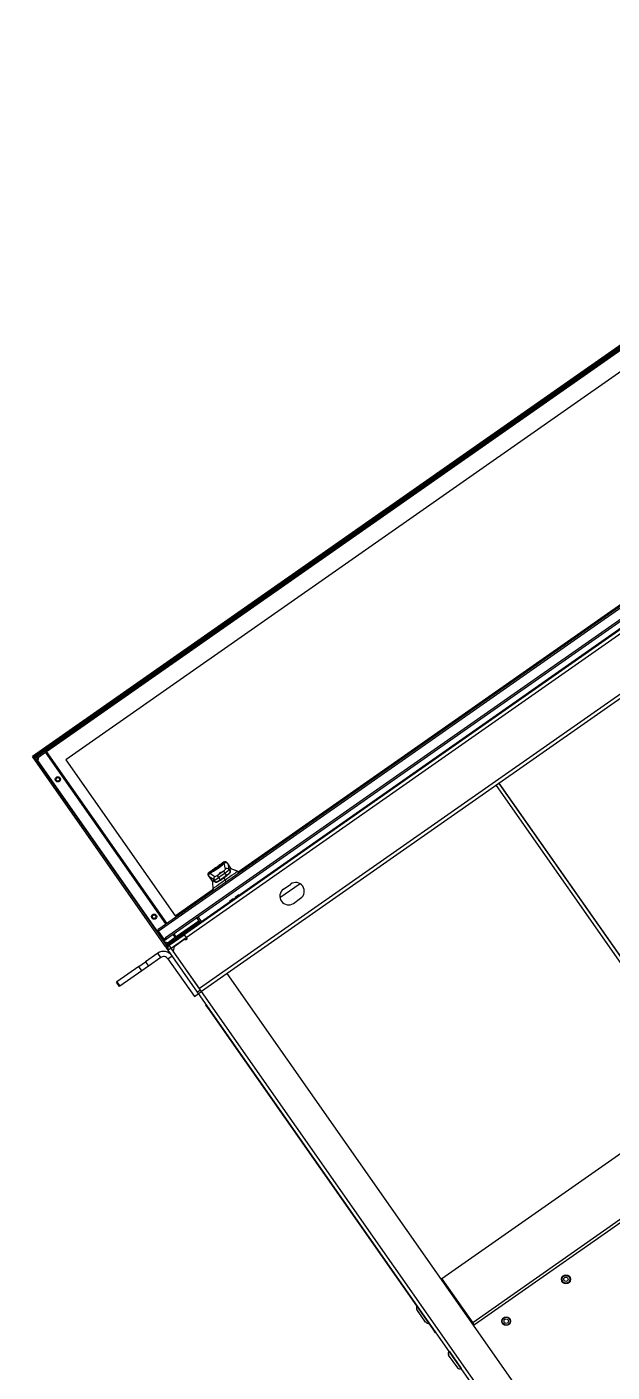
# Model space of a CAD drawing. Header units: millimetres. Extents: x 152904052 to 153933663, y 538271515 to 539240469.
# Drawn here: x 153450937 to 153451610, y 538569032 to 538570581 of the extents above; entities that cross this region are included whole.
import ezdxf

# ---------------------------------------------------------------- set-up
doc = ezdxf.new("R2010")
doc.units = ezdxf.units.MM
doc.layers.add('POWR', color=5, linetype='Continuous')

msp = doc.modelspace()

# ---------------------------------------------------------------- linework, layer by layer
at = {"layer": 'POWR', "color": 7}
for p, q in [((153452878.6, 538570768.7), (153451117.4, 538569535.5)), ((153452880.9, 538570765.4), (153451119.7, 538569532.2)), ((153452930.7, 538570730.9), (153451135.1, 538569473.6)), ((153451844, 538570372), (153450943, 538569741)), ((153451844.9, 538570370.7), (153450943.9, 538569739.7)), ((153451843.1, 538570367.7), (153450947.3, 538569740.4)), ((153450957.3, 538569746.9), (153451833.8, 538570360.7)), ((153450959.1, 538569746.6), (153451833.5, 538570358.8)), ((153451834.8, 538570334.8), (153450981.3, 538569737.1)), ((153451087.7, 538569539.6), (153451983.8, 538570167.2)), ((153451088.2, 538569542.5), (153451980.9, 538570167.7)), ((153451987.8, 538570156.7), (153451096.2, 538569532.2)), ((153451989, 538570155), (153451097.3, 538569530.6)), ((153451120.8, 538569539.4), (153451970.7, 538570134.5)), ((153452012.7, 538570083.1), (153451167, 538569490.9)), ((153451179.5, 538569608.1), (153451696.4, 538569970)), ((153451609.7, 538569907.9), (153451609.8, 538569907.8)), ((153451576.9, 538569884.9), (153451577, 538569884.8)), ((153451578, 538569885.6), (153451578.1, 538569885.6)), ((153451579.1, 538569886.4), (153451579.2, 538569886.3)), ((153451586.9, 538569891.9), (153451587, 538569891.8)), ((153451587.9, 538569892.6), (153451587.9, 538569892.5)), ((153451589.6, 538569893.7), (153451589.6, 538569893.7)), ((153451592.9, 538569896.1), (153451593, 538569896)), ((153451595.8, 538569898.1), (153451595.9, 538569898)), ((153451555, 538569869.5), (153451555.1, 538569869.5)), ((153451564.8, 538569876.4), (153451564.9, 538569876.3)), ((153451565.9, 538569877.2), (153451566, 538569877.1)), ((153451567, 538569878), (153451567.1, 538569877.9)), ((153451569.7, 538569879.8), (153451569.7, 538569879.7)), ((153451572, 538569881.4), (153451572, 538569881.3)), ((153451532.8, 538569854), (153451532.9, 538569853.9)), ((153451533.9, 538569854.7), (153451533.9, 538569854.6)), ((153451534.9, 538569855.5), (153451535, 538569855.4)), ((153451535.4, 538569855.8), (153451535.5, 538569855.7)), ((153451536.5, 538569856.6), (153451536.5, 538569856.5)), ((153451537.7, 538569857.4), (153451537.8, 538569857.3)), ((153451539.4, 538569858.6), (153451539.5, 538569858.5)), ((153451552.9, 538569868.1), (153451553, 538569868)), ((153451554, 538569868.8), (153451554, 538569868.7)), ((153451513, 538569840.1), (153451513, 538569840)), ((153451514.7, 538569841.3), (153451514.7, 538569841.2)), ((153451516.9, 538569842.9), (153451517, 538569842.8)), ((153451519.2, 538569844.5), (153451519.3, 538569844.4)), ((153451520.9, 538569845.6), (153451521, 538569845.6)), ((153451521.9, 538569846.3), (153451521.9, 538569846.2)), ((153451530.5, 538569852.4), (153451530.6, 538569852.3)), ((153451531.5, 538569853), (153451531.5, 538569853)), ((153451489.9, 538569823.9), (153451490, 538569823.9)), ((153451493.1, 538569826.2), (153451493.1, 538569826.1)), ((153451496, 538569828.2), (153451496, 538569828.1)), ((153451497, 538569828.9), (153451497.1, 538569828.9)), ((153451498.1, 538569829.7), (153451498.2, 538569829.6)), ((153451499.3, 538569830.5), (153451499.4, 538569830.4)), ((153451501, 538569831.7), (153451501.1, 538569831.6)), ((153451504.2, 538569833.9), (153451504.2, 538569833.9)), ((153451509.8, 538569837.9), (153451509.8, 538569837.8)), ((153451470, 538569810), (153451470.1, 538569809.9)), ((153451473.3, 538569812.3), (153451473.3, 538569812.2)), ((153451478.2, 538569815.8), (153451478.3, 538569815.7)), ((153451483.1, 538569819.2), (153451483.2, 538569819.1)), ((153451484.3, 538569820), (153451484.4, 538569819.9)), ((153451444.5, 538569792.2), (153451444.6, 538569792.1)), ((153451450.1, 538569796.1), (153451450.2, 538569796)), ((153451452.2, 538569797.6), (153451452.3, 538569797.5)), ((153451456.2, 538569800.3), (153451456.3, 538569800.3)), ((153451457.3, 538569801.1), (153451457.3, 538569801)), ((153451458.3, 538569801.8), (153451458.4, 538569801.7)), ((153451461.2, 538569803.8), (153451461.2, 538569803.7)), ((153451462.1, 538569804.5), (153451462.2, 538569804.4)), ((153451422.4, 538569776.7), (153451422.5, 538569776.6)), ((153451423.5, 538569777.5), (153451423.6, 538569777.4)), ((153451424.6, 538569778.2), (153451424.7, 538569778.2)), ((153451430.2, 538569782.2), (153451430.3, 538569782.1)), ((153451433.4, 538569784.4), (153451433.5, 538569784.3)), ((153451435.1, 538569785.6), (153451435.2, 538569785.5)), ((153451436.3, 538569786.4), (153451436.4, 538569786.3)), ((153451437.4, 538569787.2), (153451437.4, 538569787.1)), ((153451404.8, 538569764.3), (153451404.8, 538569764.2)), ((153451411.5, 538569769), (153451411.5, 538569768.9)), ((153451412.6, 538569769.8), (153451412.6, 538569769.7)), ((153451413.5, 538569770.5), (153451413.6, 538569770.4)), ((153451415.2, 538569771.6), (153451415.3, 538569771.6)), ((153451417.5, 538569773.2), (153451417.6, 538569773.1)), ((153451419.8, 538569774.8), (153451419.8, 538569774.7)), ((153451421.5, 538569776), (153451421.5, 538569775.9)), ((153450957.2, 538569746.9), (153450949.3, 538569741.3)), ((153450950, 538569740.3), (153450957.9, 538569745.8)), ((153450957.2, 538569746.9), (153450957.3, 538569746.9)), ((153450957.3, 538569746.9), (153450958, 538569745.9)), ((153450958, 538569745.9), (153450957.9, 538569745.8)), ((153450957.9, 538569745.8), (153451096.3, 538569548.3)), ((153450959.1, 538569746.6), (153450958, 538569745.9)), ((153450958, 538569745.9), (153450959.1, 538569746.6)), ((153450958, 538569745.9), (153450959, 538569746.6)), ((153451096.3, 538569548.3), (153450958, 538569745.9)), ((153451097.4, 538569549.1), (153450959.1, 538569746.6)), ((153451380.2, 538569747.1), (153451380.2, 538569747)), ((153451381.9, 538569748.3), (153451381.9, 538569748.2)), ((153451390.5, 538569754.3), (153451390.5, 538569754.2)), ((153451395.3, 538569757.7), (153451395.4, 538569757.6)), ((153451396.6, 538569758.6), (153451396.6, 538569758.5)), ((153451397.6, 538569759.3), (153451397.7, 538569759.2)), ((153451398.7, 538569760), (153451398.7, 538569760)), ((153450943.9, 538569739.7), (153450943, 538569741)), ((153450943.9, 538569739.7), (153450946.9, 538569741.7)), ((153450945.2, 538569740.6), (153450943.9, 538569739.7)), ((153451096.2, 538569522.2), (153450943.9, 538569739.7)), ((153450943.9, 538569739.7), (153450943.9, 538569739.7)), ((153450943.9, 538569739.7), (153450943.9, 538569739.7)), ((153451097.5, 538569523.1), (153450945.2, 538569740.6)), ((153450947.3, 538569740.4), (153450948.7, 538569738.4)), ((153450949.3, 538569741.3), (153450948.5, 538569737.1)), ((153450948.5, 538569737.1), (153450949.2, 538569736.1)), ((153450950, 538569740.3), (153450949.2, 538569736.1)), ((153451095.2, 538569527.6), (153450949.2, 538569736.1)), ((153450981.3, 538569737.1), (153451107.1, 538569557.4)), ((153451356.8, 538569730.7), (153451356.8, 538569730.6)), ((153451358.9, 538569732.2), (153451359, 538569732.1)), ((153451361.7, 538569734.2), (153451361.8, 538569734.1)), ((153451370.8, 538569740.5), (153451370.8, 538569740.4)), ((153451375.6, 538569743.9), (153451375.7, 538569743.8)), ((153451376.9, 538569744.8), (153451376.9, 538569744.7)), ((153452258.7, 538569730.9), (153451414.2, 538569139.6)), ((153451334, 538569714.7), (153451334, 538569714.7)), ((153451335.7, 538569715.9), (153451335.7, 538569715.8)), ((153451336.9, 538569716.8), (153451337, 538569716.7)), ((153451338, 538569717.5), (153451338, 538569717.4)), ((153451339, 538569718.3), (153451339.1, 538569718.2)), ((153451341.9, 538569720.3), (153451342, 538569720.2)), ((153451342.9, 538569721), (153451342.9, 538569720.9)), ((153451345.1, 538569722.5), (153451345.2, 538569722.4)), ((153451346.2, 538569723.3), (153451346.2, 538569723.2)), ((153451352.8, 538569727.9), (153451352.9, 538569727.9)), ((153451353.8, 538569728.6), (153451353.8, 538569728.5)), ((153451314.3, 538569701), (153451314.4, 538569700.9)), ((153451317, 538569702.9), (153451317.1, 538569702.8)), ((153451318.1, 538569703.6), (153451318.1, 538569703.5)), ((153451319.3, 538569704.4), (153451319.3, 538569704.3)), ((153451324.2, 538569707.9), (153451324.2, 538569707.8)), ((153451330.8, 538569712.5), (153451330.9, 538569712.4)), ((153451333, 538569714.1), (153451333.1, 538569714)), ((153451476.4, 538569707.6), (153451722.8, 538569355.6)), ((153451479.7, 538569709.8), (153451726.1, 538569357.9)), ((153451726.5, 538569358.2), (153451480.1, 538569710.1)), ((153451291.5, 538569685), (153451291.6, 538569684.9)), ((153451292.6, 538569685.8), (153451292.7, 538569685.7)), ((153451293.7, 538569686.6), (153451293.8, 538569686.5)), ((153451296.4, 538569688.4), (153451296.5, 538569688.3)), ((153451298.7, 538569690), (153451298.7, 538569689.9)), ((153451304.7, 538569694.2), (153451304.8, 538569694.2)), ((153451310.9, 538569698.6), (153451311, 538569698.5)), ((153451271.2, 538569670.7), (153451271.2, 538569670.7)), ((153451275.8, 538569674), (153451275.8, 538569673.9)), ((153451278.3, 538569675.7), (153451278.4, 538569675.7)), ((153451285.4, 538569680.7), (153451285.5, 538569680.7)), ((153452294.2, 538569680.2), (153451449.7, 538569088.8)), ((153452296, 538569677.7), (153451451.5, 538569086.3)), ((153451251.6, 538569657.1), (153451251.7, 538569657)), ((153451253.7, 538569658.5), (153451253.8, 538569658.4)), ((153451254.8, 538569659.3), (153451254.8, 538569659.2)), ((153451256.5, 538569660.5), (153451256.5, 538569660.4)), ((153451258.8, 538569662.1), (153451258.8, 538569662)), ((153451261, 538569663.6), (153451261.1, 538569663.6)), ((153451231.4, 538569642.9), (153451231.4, 538569642.8)), ((153451236, 538569646.1), (153451236, 538569646)), ((153451238.5, 538569647.9), (153451238.6, 538569647.8)), ((153451203.4, 538569623.3), (153451203.5, 538569623.2)), ((153451204.4, 538569624), (153451204.5, 538569623.9)), ((153451205.8, 538569625), (153451205.9, 538569624.9)), ((153451211.7, 538569629.1), (153451211.7, 538569629)), ((153451213.8, 538569630.6), (153451213.9, 538569630.5)), ((153451216.5, 538569632.5), (153451216.6, 538569632.4)), ((153451218.8, 538569634.1), (153451218.9, 538569634)), ((153451145.1, 538569605.8), (153451145.1, 538569606)), ((153451145.2, 538569605.9), (153451145.2, 538569605.9)), ((153451147.7, 538569608.5), (153451146.2, 538569607.5)), ((153451146.2, 538569607.5), (153451146.3, 538569607.4)), ((153451146.3, 538569607.3), (153451146.4, 538569607.3)), ((153451146.5, 538569607.1), (153451146.6, 538569607)), ((153451146.7, 538569606.8), (153451146.8, 538569606.7)), ((153451147.1, 538569606.4), (153451152.8, 538569602.8)), ((153451155.6, 538569603.9), (153451162.9, 538569609.1)), ((153451164.6, 538569606.7), (153451157.3, 538569601.6)), ((153451162.8, 538569619.1), (153451161.3, 538569618.1)), ((153451162.8, 538569619), (153451162.8, 538569619.1)), ((153451162.9, 538569618.9), (153451162.9, 538569618.9)), ((153451164.6, 538569606.7), (153451162.9, 538569609.1)), ((153451163.1, 538569618.6), (153451163, 538569618.7)), ((153451163.3, 538569618.3), (153451163.3, 538569618.4)), ((153451165, 538569611.3), (153451163.5, 538569617.9)), ((153451166.3, 538569604.2), (153451164.6, 538569606.7)), ((153451166.9, 538569618.4), (153451167.5, 538569617.5)), ((153451171.2, 538569612.4), (153451167.6, 538569617.5)), ((153451167.6, 538569617.5), (153451169.1, 538569610.7)), ((153451171.1, 538569612.4), (153451167.6, 538569617.5)), ((153451167.6, 538569617.5), (153451167.6, 538569617.5)), ((153451169.1, 538569610.7), (153451170.6, 538569608.4)), ((153451170.6, 538569608.4), (153451170.2, 538569611.6)), ((153451170.3, 538569611.8), (153451171.1, 538569612.4)), ((153451171, 538569611.7), (153451170.3, 538569611.2)), ((153451170.7, 538569608.2), (153451170.3, 538569611.4)), ((153451170.3, 538569611.4), (153451170.3, 538569611.4)), ((153451171.1, 538569612.4), (153451171.2, 538569612.4)), ((153451171.9, 538569611.5), (153451175.3, 538569610.2)), ((153451178.9, 538569606.1), (153451178.9, 538569606)), ((153451180.3, 538569607), (153451179.1, 538569608.6)), ((153451181.1, 538569607.7), (153451181.2, 538569607.6)), ((153451191.6, 538569615), (153451191.7, 538569615)), ((153451194.5, 538569617.1), (153451194.6, 538569617)), ((153451195.5, 538569617.7), (153451195.5, 538569617.7)), ((153451197.2, 538569618.9), (153451197.2, 538569618.9)), ((153451198.8, 538569620), (153451198.8, 538569620)), ((153451199.8, 538569620.8), (153451199.9, 538569620.7)), ((153451145.9, 538569602.8), (153451145.5, 538569603.3)), ((153451146.1, 538569602.4), (153451149.6, 538569597.3)), ((153451152, 538569598.7), (153451146.1, 538569602.4)), ((153451146.1, 538569602.4), (153451149.6, 538569597.3)), ((153451146.1, 538569602.4), (153451146.1, 538569602.4)), ((153451149.6, 538569597.3), (153451150.5, 538569598)), ((153451149.6, 538569597.3), (153451149.6, 538569597.3)), ((153451150.2, 538569596.3), (153451150.5, 538569588.5)), ((153451151, 538569597.7), (153451150.3, 538569597.2)), ((153451150.7, 538569597.9), (153451153.6, 538569596.4)), ((153451150.8, 538569597.8), (153451153.7, 538569596.3)), ((153451150.8, 538569597.8), (153451150.8, 538569597.8)), ((153451153.6, 538569596.4), (153451152, 538569598.7)), ((153451157.3, 538569601.6), (153451155.6, 538569603.9)), ((153451157.3, 538569601.6), (153451159, 538569599)), ((153451157.9, 538569591.5), (153451157.9, 538569591.4)), ((153451157.9, 538569591.4), (153451158, 538569591.4)), ((153451159, 538569599), (153451166.3, 538569604.2)), ((153451159, 538569599), (153451159.3, 538569598.6)), ((153451159, 538569592.2), (153451159, 538569592.1)), ((153451159.3, 538569598.6), (153451166.6, 538569603.8)), ((153451161.3, 538569593.8), (153451161.3, 538569593.7)), ((153451163, 538569601.2), (153451164.8, 538569598.6)), ((153451165.9, 538569596.9), (153451164.8, 538569598.6)), ((153451166.3, 538569604.2), (153451166.6, 538569603.8)), ((153451173.9, 538569602.7), (153451174, 538569602.6)), ((153451176.6, 538569604.5), (153451176.7, 538569604.4)), ((153451251.1, 538569594.3), (153451227.8, 538569578)), ((153451231.9, 538569588.2), (153451240.1, 538569594)), ((153451107.1, 538569557.4), (153451150.8, 538569588)), ((153451136.8, 538569576.7), (153451136.9, 538569576.6)), ((153451139.1, 538569578.3), (153451139.2, 538569578.2)), ((153451146.2, 538569583.3), (153451146.3, 538569583.2)), ((153451151.6, 538569586.9), (153451150.5, 538569588.5)), ((153451151.8, 538569587.2), (153451151.9, 538569587.1)), ((153451153.6, 538569588.4), (153451153.7, 538569588.4)), ((153451173.8, 538569576.9), (153451169.7, 538569574)), ((153451174, 538569576.6), (153451173.8, 538569576.9)), ((153451180.3, 538569581.5), (153451176.2, 538569578.6)), ((153451176.2, 538569578.6), (153451176.4, 538569578.3)), ((153451180.3, 538569581.5), (153451180.5, 538569581.2)), ((153451243.3, 538569571.8), (153451251.5, 538569577.6)), ((153451112.1, 538569559.3), (153451112.1, 538569559.2)), ((153451114.3, 538569560.9), (153451114.3, 538569560.8)), ((153451115.2, 538569561.5), (153451115.3, 538569561.5)), ((153451118.2, 538569563.6), (153451118.2, 538569563.5)), ((153451119.2, 538569564.3), (153451119.3, 538569564.2)), ((153451123.2, 538569567.1), (153451123.2, 538569567)), ((153451126.4, 538569569.3), (153451126.4, 538569569.2)), ((153451132, 538569573.3), (153451132, 538569573.2)), ((153451169.9, 538569573.7), (153451169.7, 538569574)), ((153451092.2, 538569545.4), (153451092.2, 538569545.3)), ((153451093.3, 538569546.2), (153451093.4, 538569546.1)), ((153451095.4, 538569547.6), (153451095.4, 538569547.5)), ((153451097.1, 538569548.8), (153451097.1, 538569548.7)), ((153451099.3, 538569550.4), (153451099.4, 538569550.3)), ((153451103.3, 538569553.2), (153451103.4, 538569553.1)), ((153451105.4, 538569554.6), (153451105.4, 538569554.5)), ((153451106.5, 538569555.4), (153451106.5, 538569555.3)), ((153451135.1, 538569550.4), (153451108.1, 538569531.5)), ((153451134.3, 538569551.4), (153451108.4, 538569533.3)), ((153451132, 538569554.8), (153451135.5, 538569549.7)), ((153451133.6, 538569556), (153451137.2, 538569550.9)), ((153451087.7, 538569539.6), (153451094, 538569530.6)), ((153451094, 538569530.6), (153451096.2, 538569532.2)), ((153451096.7, 538569530.1), (153451095.6, 538569531.8)), ((153451096.1, 538569532.2), (153451097.3, 538569530.5)), ((153451096.2, 538569532.2), (153451097.3, 538569530.6)), ((153451097.3, 538569530.5), (153451096.7, 538569530.1)), ((153451097.3, 538569530.6), (153451097.3, 538569530.5)), ((153451107.3, 538569532.5), (153451099.4, 538569526.9)), ((153451100.1, 538569525.9), (153451108, 538569531.4)), ((153451120.8, 538569539.4), (153451100.3, 538569525)), ((153451100.3, 538569523.5), (153451117.4, 538569535.5)), ((153451102.6, 538569520.3), (153451119.7, 538569532.3)), ((153451104.9, 538569535.9), (153451107.3, 538569532.5)), ((153451107.4, 538569532.6), (153451105, 538569535.9)), ((153451105.9, 538569522.3), (153451118.2, 538569530.9)), ((153451108.4, 538569533.3), (153451106.1, 538569536.7)), ((153451107.3, 538569532.5), (153451107.4, 538569532.5)), ((153451108.4, 538569533.3), (153451107.4, 538569532.5)), ((153451107.4, 538569532.6), (153451108.4, 538569533.3)), ((153451107.4, 538569532.5), (153451108.2, 538569533.1)), ((153451108.1, 538569531.5), (153451107.4, 538569532.5)), ((153451108.1, 538569531.5), (153451108, 538569531.4)), ((153451117.4, 538569535.5), (153451119.7, 538569532.3)), ((153451119.2, 538569529.4), (153451118.2, 538569530.9)), ((153451120.9, 538569530.5), (153451119.2, 538569529.4)), ((153451119.7, 538569532.2), (153451119.7, 538569532.3)), ((153451119.7, 538569532.2), (153451120.9, 538569530.5)), ((153451121.5, 538569538.4), (153451120.8, 538569539.4)), ((153451087.1, 538569514.3), (153451073.1, 538569504.5)), ((153451090.5, 538569509.4), (153451087.1, 538569514.3)), ((153451095.2, 538569527.6), (153451095.9, 538569526.6)), ((153451095.2, 538569527.6), (153451099.4, 538569526.9)), ((153451095.9, 538569526.6), (153451100.1, 538569525.9)), ((153451096.2, 538569522.2), (153451100.3, 538569525)), ((153451096.9, 538569521.2), (153451096.2, 538569522.2)), ((153451100.3, 538569523.5), (153451096.9, 538569521.2)), ((153451098.1, 538569519.5), (153451096.9, 538569521.2)), ((153451097.2, 538569526.4), (153451098.8, 538569524)), ((153451098.5, 538569519.8), (153451098.1, 538569519.5)), ((153451099.3, 538569517.8), (153451098.1, 538569519.5)), ((153451098.3, 538569522.1), (153451098.2, 538569522.1)), ((153451098.9, 538569522), (153451098.6, 538569522.4)), ((153451102.5, 538569520.1), (153451099.3, 538569517.8)), ((153451133, 538569469.6), (153451099.3, 538569517.8)), ((153451100.3, 538569525), (153451101, 538569524.1)), ((153451102.6, 538569520.3), (153451100.3, 538569523.5)), ((153451136.3, 538569471.9), (153451102.5, 538569520.1)), ((153451105.9, 538569522.3), (153451104.9, 538569516.8)), ((153451135.1, 538569473.6), (153451104.9, 538569516.8)), ((153451065.4, 538569499.1), (153451040.1, 538569481.4)), ((153451065.4, 538569499.1), (153451073.1, 538569504.5)), ((153451068.9, 538569494.2), (153451065.4, 538569499.1)), ((153451076.5, 538569499.6), (153451068.9, 538569494.2)), ((153451073.1, 538569504.5), (153451076.5, 538569499.6)), ((153451090.5, 538569509.4), (153451076.5, 538569499.6)), ((153451098.9, 538569507.9), (153451103.8, 538569511.4)), ((153451098.9, 538569507.9), (153451129.3, 538569464.5)), ((153451068.9, 538569494.2), (153451043.5, 538569476.5)), ((153451167, 538569490.9), (153451137.5, 538569470.3)), ((153451637.3, 538568819.2), (153451167, 538569490.9)), ((153451039.6, 538569481), (153451040.1, 538569481.4)), ((153451043, 538569476.1), (153451039.6, 538569481)), ((153451040.1, 538569481.4), (153451043.5, 538569476.5)), ((153451043.5, 538569476.5), (153451043, 538569476.1)), ((153451129.3, 538569464.5), (153451134.2, 538569467.9)), ((153451136.3, 538569471.9), (153451133, 538569469.6)), ((153451134.2, 538569467.9), (153451133, 538569469.6)), ((153451134.2, 538569467.9), (153451137.5, 538569470.3)), ((153451604.5, 538568796.2), (153451134.2, 538569467.9)), ((153451137.5, 538569470.2), (153451136.3, 538569471.9)), ((153451607.9, 538568798.6), (153451137.5, 538569470.3)), ((153451142.6, 538569454.7), (153451143.2, 538569455.1)), ((153451145.5, 538569450.6), (153451142.6, 538569454.7)), ((153451146.1, 538569451), (153451145.5, 538569450.6)), ((153451403.9, 538569081.5), (153451145.5, 538569450.6)), ((153451413.4, 538569139), (153451414.2, 538569139.6)), ((153451414.2, 538569139.6), (153451449.7, 538569088.8)), ((153451395.3, 538569089.7), (153451385.2, 538569104.1)), ((153451395.5, 538569089.4), (153451395.3, 538569089.7)), ((153451403.9, 538569081.5), (153451404.5, 538569081.9)), ((153451406.8, 538569077.4), (153451403.9, 538569081.5)), ((153451449.7, 538569088.8), (153451448.9, 538569088.2)), ((153451449.7, 538569088.8), (153451448.9, 538569088.3)), ((153451451.5, 538569086.3), (153451449.7, 538569088.8)), ((153451451.5, 538569086.3), (153451450.6, 538569085.7)), ((153451407.4, 538569077.8), (153451406.8, 538569077.4)), ((153451432.3, 538569037), (153451421.9, 538569051.7)), ((153451422.7, 538569055.9), (153451422.7, 538569055.9)), ((153451422.7, 538569055.9), (153451436.4, 538569036.2)), ((153451436.4, 538569036.2), (153451436.5, 538569036.3)), ((153451436.4, 538569036.2), (153451436.4, 538569036.2))]:
    msp.add_line(p, q, dxfattribs=at)
at = {"layer": 'POWR', "color": 7, "flags": 128}
msp.add_lwpolyline([(153451145.3, 538569605.8), (153451145.3, 538569605.8), (153451145.2, 538569605.8), (153451145.2, 538569605.9), (153451145.2, 538569605.9), (153451145.2, 538569605.9), (153451145.1, 538569605.9), (153451145.1, 538569606), (153451145.1, 538569606)], dxfattribs=at)
at = {"layer": 'POWR', "color": 7}
for centre, radius in [((153450972.2, 538569714.6), 3), ((153450972.2, 538569714.6), 2.1), ((153451082.9, 538569556.5), 3), ((153451082.9, 538569556.5), 2.1), ((153451556.9, 538569138.9), 5.06), ((153451556.9, 538569138.9), 4.44), ((153451556.9, 538569138.9), 2.5), ((153451488.1, 538569090.7), 5.06), ((153451488.1, 538569090.7), 4.44), ((153451488.1, 538569090.7), 2.5)]:
    msp.add_circle(centre, radius, dxfattribs=at)
for centre, radius, start, end in [((153451147.9, 538569605), 3, 125.006, 215.006), ((153451145.4, 538569605.7), 0.22, 189.7495, 254.3956), ((153451146.6, 538569607.2), 0.203, 150.0075, 206.7237), ((153451146.9, 538569606.9), 0.332, 164.0895, 222.005), ((153451147.2, 538569606.6), 0.368, 169.6849, 220.548), ((153451164.5, 538569616.6), 3, 35.006, 125.006), ((153451163, 538569618.7), 0.203, 43.2884, 100.0046), ((153451163.1, 538569618.3), 0.332, 28.0071, 85.9225), ((153451163.3, 538569617.9), 0.368, 29.4641, 80.3272), ((153451164.5, 538569619.4), 0.148, 13.728, 72.7136), ((153451164.7, 538569619.3), 0.22, 355.6165, 60.2626), ((153451166.7, 538569608.8), 3.04, 37.4002, 124.0247), ((153451165, 538569619), 0.238, 351.3879, 49.2914), ((153451165.6, 538569619), 0.299, 69.9271, 106.4672), ((153451165.3, 538569618.7), 0.264, 348.1422, 39.3022), ((153451165.8, 538569618.7), 0.3, 68.3233, 125.188), ((153451165.9, 538569618.6), 0.3, 67.8614, 125.2092), ((153451166.1, 538569618.3), 0.3, 66.8245, 125.2633), ((153451169.8, 538569611.4), 0.478, 8.5453, 36.2541), ((153451169.9, 538569611.5), 0.501, 341.8477, 35.0567), ((153451170.3, 538569608.1), 0.478, 7.3089, 36.2557), ((153451170.7, 538569612.1), 0.5, 305.006, 35.006), ((153451170.7, 538569612.1), 0.499, 305.1638, 35.163), ((153451145.4, 538569604.8), 0.299, 146.6018, 180.0899), ((153451145.5, 538569605.4), 0.238, 200.7207, 258.6241), ((153451145.6, 538569604.5), 0.3, 124.8241, 181.6887), ((153451145.6, 538569604.4), 0.3, 124.8029, 182.1507), ((153451145.7, 538569605), 0.264, 210.7099, 261.8699), ((153451150, 538569597.6), 0.5, 215.006, 305.006), ((153451150, 538569597.6), 0.499, 214.8491, 304.8482), ((153451150.9, 538569598.2), 0.501, 214.9553, 268.1643), ((153451151.1, 538569598.2), 0.478, 213.7579, 241.4668), ((153451154.5, 538569600.3), 3.04, 125.9874, 212.6118), ((153451154, 538569596.7), 0.478, 213.7564, 242.7031), ((153451245.8, 538569585.8), 10, 305, 125), ((153451237.6, 538569580), 10, 125, 305), ((153451089.4, 538569540.8), 2.1, 125.006, 215.006), ((153451095.6, 538569531.8), 2, 215.006, 305.006), ((153451094, 538569504.5), 12, 35, 125), ((153451099.8, 538569520.7), 2.1, 125, 215), ((153451102.6, 538569520.2), 4.1, 125, 215), ((153451102.6, 538569520.2), 0.1, 125, 215), ((153451094, 538569504.5), 6, 35, 125), ((153451387.7, 538569105.9), 3, 137.709, 215), ((153451398, 538569091.1), 3, 215, 292.291), ((153451424.4, 538569053.4), 3, 125, 215), ((153451434.7, 538569038.7), 3, 215, 305)]:
    msp.add_arc(centre, radius, start, end, dxfattribs=at)
for centre, major_axis, ratio, start_param, end_param in [((153451151.9, 538569616.9), (20.9, 14.6), 0.249328, 4.306744, 5.118034), ((153451162.5, 538569609.7), (2.46, 1.72), 0.249328, 4.712389, 6.178466), ((153451164.1, 538569607.3), (4.91, 3.44), 0.124664, 4.712389, 6.178466), ((153451165.7, 538569605.1), (4.91, 3.44), 0.183333, 4.712389, 6.178466), ((153451173.4, 538569607.3), (-3.16, 4.51), 0.105104, 0, 0.197396), ((153451153.7, 538569593.5), (-3.16, 4.51), 0.105104, 6.08579, 6.283185), ((153451156.8, 538569602.2), (4.91, 3.44), 0.124664, 3.246312, 4.712389), ((153451155.2, 538569604.6), (2.46, 1.72), 0.249328, 3.246312, 4.712389), ((153451158.4, 538569599.9), (4.91, 3.44), 0.183333, 3.246312, 4.712389)]:
    msp.add_ellipse(centre, major_axis=major_axis, ratio=ratio, start_param=start_param, end_param=end_param, dxfattribs=at)
msp.add_ellipse((153451159, 538569606.9), major_axis=(1.02, 0.72), ratio=0.249328, dxfattribs=at)
for points, knots in [([(153450957.3, 538569746.9), (153450957.4, 538569747), (153450957.6, 538569747.1), (153450958, 538569747), (153450958.5, 538569746.8), (153450958.9, 538569746.7), (153450959.1, 538569746.6)], [0, 0, 0, 0, 0.237155, 0.492001, 0.746893, 1, 1, 1, 1]), ([(153450946.3, 538569739), (153450946.3, 538569739.1), (153450946.3, 538569739.2), (153450946.5, 538569739.5), (153450946.8, 538569739.9), (153450947.1, 538569740.2), (153450947.3, 538569740.4), (153450947.3, 538569740.4)], [0, 0, 0, 0, 0.26101, 0.482061, 0.703095, 0.924129, 1, 1, 1, 1]), ([(153450947.3, 538569740.4), (153450947.2, 538569740.6), (153450947.1, 538569741), (153450946.9, 538569741.5), (153450946.9, 538569741.7), (153450946.9, 538569741.7)], [0, 0, 0, 0, 0.407958, 0.75346, 1, 1, 1, 1]), ([(153451145.2, 538569605.9), (153451145.1, 538569605.7), (153451145, 538569605.3), (153451145, 538569605), (153451145, 538569605), (153451145, 538569605)], [0, 0, 0, 0, 0.558035, 0.778748, 1, 1, 1, 1]), ([(153451145.1, 538569606), (153451145.3, 538569606.3), (153451145.6, 538569606.9), (153451146.1, 538569607.2), (153451146.3, 538569607.4)], [0, 0, 0, 0, 0.558034, 1, 1, 1, 1]), ([(153451145.2, 538569605.9), (153451145.2, 538569605.8), (153451145.1, 538569605.6), (153451145.1, 538569605.5), (153451145.1, 538569605.5)], [0, 0, 0, 0, 0.764662, 1, 1, 1, 1]), ([(153451145.1, 538569604.8), (153451145.1, 538569604.8), (153451145.1, 538569604.9), (153451145.1, 538569604.9), (153451145.1, 538569605), (153451145.1, 538569605.2), (153451145.1, 538569605.4), (153451145.2, 538569605.6), (153451145.2, 538569605.7)], [0, 0, 0, 0, 0.124886, 0.250388, 0.375677, 0.500865, 0.750601, 1, 1, 1, 1]), ([(153451146.3, 538569607.3), (153451146.1, 538569607.1), (153451145.6, 538569606.7), (153451145.3, 538569606.1), (153451145.2, 538569605.9)], [0, 0, 0, 0, 0.558153, 1, 1, 1, 1]), ([(153451145.2, 538569605.7), (153451145.3, 538569606), (153451145.6, 538569606.7), (153451146.1, 538569607.1), (153451146.4, 538569607.3)], [0, 0, 0, 0, 0.560632, 1, 1, 1, 1]), ([(153451146.5, 538569607.1), (153451146.2, 538569606.9), (153451145.7, 538569606.5), (153451145.4, 538569605.9), (153451145.3, 538569605.6)], [0, 0, 0, 0, 0.560851, 1, 1, 1, 1]), ([(153451145.3, 538569605.3), (153451145.5, 538569605.7), (153451145.7, 538569606.4), (153451146.3, 538569606.8), (153451146.6, 538569607)], [0, 0, 0, 0, 0.559946, 1, 1, 1, 1]), ([(153451146.7, 538569606.8), (153451146.4, 538569606.6), (153451145.9, 538569606.1), (153451145.6, 538569605.5), (153451145.5, 538569605.2)], [0, 0, 0, 0, 0.559341, 1, 1, 1, 1]), ([(153451145.5, 538569604.9), (153451145.6, 538569605.3), (153451145.9, 538569606), (153451146.5, 538569606.5), (153451146.8, 538569606.7)], [0, 0, 0, 0, 0.558805, 1, 1, 1, 1]), ([(153451147.1, 538569606.4), (153451146.7, 538569606.1), (153451146, 538569605.6), (153451145.6, 538569604.5), (153451145.6, 538569603.3), (153451145.9, 538569602.7), (153451146.1, 538569602.4)], [0, 0, 0, 0, 0.280267, 0.560119, 0.77999, 1, 1, 1, 1]), ([(153451146.9, 538569606.4), (153451146.6, 538569606.1), (153451146, 538569605.7), (153451145.8, 538569605), (153451145.7, 538569604.7)], [0, 0, 0, 0, 0.560102, 1, 1, 1, 1]), ([(153451146.3, 538569607.4), (153451147.3, 538569608.1), (153451149.2, 538569609.4), (153451152.4, 538569611.6), (153451155.8, 538569613.9), (153451159.4, 538569616.5), (153451161.7, 538569618.2), (153451162.8, 538569619)], [0, 0, 0, 0, 0.18649, 0.373191, 0.559464, 0.77969, 1, 1, 1, 1]), ([(153451162.9, 538569618.9), (153451161.9, 538569618.2), (153451160, 538569616.7), (153451156.9, 538569614.5), (153451153.5, 538569612.1), (153451149.9, 538569609.7), (153451147.5, 538569608.1), (153451146.3, 538569607.3)], [0, 0, 0, 0, 0.186482, 0.372708, 0.559438, 0.778869, 1, 1, 1, 1]), ([(153451146.4, 538569607.3), (153451147.4, 538569607.9), (153451149.4, 538569609.2), (153451152.6, 538569611.4), (153451156, 538569613.7), (153451159.5, 538569616.3), (153451161.8, 538569618), (153451162.9, 538569618.9)], [0, 0, 0, 0, 0.186493, 0.373204, 0.559469, 0.779702, 1, 1, 1, 1]), ([(153451163, 538569618.7), (153451162.1, 538569618), (153451160.2, 538569616.5), (153451157.1, 538569614.2), (153451153.7, 538569611.8), (153451150.1, 538569609.4), (153451147.7, 538569607.9), (153451146.5, 538569607.1)], [0, 0, 0, 0, 0.186481, 0.372718, 0.559433, 0.778886, 1, 1, 1, 1]), ([(153451146.6, 538569607), (153451148.1, 538569608), (153451151.2, 538569610), (153451155.7, 538569613.1), (153451159.7, 538569616), (153451162, 538569617.7), (153451163.1, 538569618.6)], [0, 0, 0, 0, 0.279197, 0.55923, 0.778542, 1, 1, 1, 1]), ([(153451163.3, 538569618.4), (153451161.8, 538569617.3), (153451158.9, 538569615), (153451154.5, 538569611.9), (153451150.4, 538569609.1), (153451147.9, 538569607.6), (153451146.7, 538569606.8)], [0, 0, 0, 0, 0.279365, 0.559627, 0.778697, 1, 1, 1, 1]), ([(153451146.8, 538569606.7), (153451148.3, 538569607.7), (153451151.5, 538569609.6), (153451155.9, 538569612.7), (153451159.9, 538569615.6), (153451162.2, 538569617.4), (153451163.3, 538569618.3)], [0, 0, 0, 0, 0.279462, 0.559802, 0.778911, 1, 1, 1, 1]), ([(153451163.6, 538569618.1), (153451162.1, 538569616.9), (153451159.2, 538569614.7), (153451154.7, 538569611.5), (153451150.6, 538569608.7), (153451148.1, 538569607.1), (153451146.9, 538569606.4)], [0, 0, 0, 0, 0.280656, 0.5603169, 0.7800511, 1, 1, 1, 1]), ([(153451163.5, 538569618), (153451162.1, 538569616.8), (153451159.2, 538569614.6), (153451154.8, 538569611.4), (153451150.7, 538569608.7), (153451148.2, 538569607.2), (153451147, 538569606.4)], [0, 0, 0, 0, 0.279884, 0.560494, 0.779839, 1, 1, 1, 1]), ([(153451161.3, 538569618.1), (153451161.3, 538569618.1), (153451161, 538569617.9), (153451160.1, 538569617.2), (153451158.5, 538569616), (153451156.6, 538569614.6), (153451154.6, 538569613.2), (153451152.5, 538569611.8), (153451150.5, 538569610.5), (153451148.9, 538569609.4), (153451147.9, 538569608.7), (153451147.7, 538569608.5), (153451147.7, 538569608.5)], [0, 0, 0, 0, 0.0034732, 0.1277511, 0.2519299, 0.3758187, 0.4998224, 0.6240272, 0.7482066, 0.8721021, 0.996008, 1, 1, 1, 1]), ([(153451162.8, 538569619), (153451163.1, 538569619.2), (153451163.7, 538569619.5), (153451164.3, 538569619.6), (153451164.6, 538569619.6)], [0, 0, 0, 0, 0.558032, 1, 1, 1, 1]), ([(153451164.6, 538569619.5), (153451164.3, 538569619.4), (153451163.6, 538569619.4), (153451163.1, 538569619), (153451162.9, 538569618.9)], [0, 0, 0, 0, 0.558139, 1, 1, 1, 1]), ([(153451162.9, 538569618.9), (153451163.3, 538569619.1), (153451163.8, 538569619.4), (153451164.5, 538569619.4), (153451164.8, 538569619.4)], [0, 0, 0, 0, 0.560688, 1, 1, 1, 1]), ([(153451164.8, 538569619.3), (153451164.5, 538569619.3), (153451163.8, 538569619.2), (153451163.3, 538569618.8), (153451163, 538569618.7)], [0, 0, 0, 0, 0.56076, 1, 1, 1, 1]), ([(153451163.1, 538569618.6), (153451163.5, 538569618.8), (153451164.1, 538569619.2), (153451164.8, 538569619.2), (153451165.1, 538569619.2)], [0, 0, 0, 0, 0.56001, 1, 1, 1, 1]), ([(153451165.1, 538569619), (153451164.7, 538569619), (153451164.1, 538569618.9), (153451163.5, 538569618.5), (153451163.3, 538569618.4)], [0, 0, 0, 0, 0.559285, 1, 1, 1, 1]), ([(153451163.3, 538569618.3), (153451163.7, 538569618.5), (153451164.4, 538569618.9), (153451165.1, 538569618.9), (153451165.5, 538569618.9)], [0, 0, 0, 0, 0.559592, 1, 1, 1, 1]), ([(153451167.6, 538569617.5), (153451167.3, 538569617.8), (153451166.7, 538569618.5), (153451165.4, 538569618.7), (153451164.4, 538569618.5), (153451163.8, 538569618.1), (153451163.5, 538569617.9)], [0, 0, 0, 0, 0.279785, 0.559857, 0.779728, 1, 1, 1, 1]), ([(153451164.6, 538569619.6), (153451164.6, 538569619.6), (153451164.8, 538569619.6), (153451165.1, 538569619.5), (153451165.2, 538569619.5), (153451165.3, 538569619.5), (153451165.3, 538569619.5)], [0, 0, 0, 0, 0.367851, 0.735806, 0.920546, 1, 1, 1, 1]), ([(153451165.3, 538569619.4), (153451165.3, 538569619.4), (153451165.3, 538569619.4), (153451165.2, 538569619.4), (153451165, 538569619.5), (153451164.7, 538569619.5), (153451164.6, 538569619.5)], [0, 0, 0, 0, 0.02102, 0.134539, 0.478024, 1, 1, 1, 1]), ([(153451165.5, 538569619.4), (153451165.5, 538569619.4), (153451165.5, 538569619.4), (153451165.1, 538569619.5), (153451164.8, 538569619.5), (153451164.6, 538569619.5)], [0, 0, 0, 0, 0.279849, 0.560767, 1, 1, 1, 1]), ([(153451164.8, 538569619.4), (153451164.9, 538569619.4), (153451165.1, 538569619.4), (153451165.3, 538569619.4), (153451165.5, 538569619.3), (153451165.6, 538569619.3), (153451165.6, 538569619.3), (153451165.7, 538569619.3), (153451165.7, 538569619.2)], [0, 0, 0, 0, 0.249575, 0.499234, 0.624577, 0.749541, 0.874797, 1, 1, 1, 1]), ([(153451165.6, 538569619.2), (153451165.6, 538569619.2), (153451165.4, 538569619.2), (153451165, 538569619.3), (153451164.8, 538569619.3)], [0, 0, 0, 0, 0.389876, 1, 1, 1, 1]), ([(153451179.1, 538569608.6), (153451179.2, 538569608.7), (153451179.3, 538569608.7), (153451179.1, 538569608.6), (153451179.2, 538569608.6), (153451179, 538569608.5), (153451178.1, 538569607.9), (153451177.1, 538569607.2), (153451175.8, 538569606.3), (153451171.8, 538569603.4), (153451168.1, 538569600.9), (153451164.8, 538569598.6)], [0, 0, 0, 0, 0.75036, 0.771204, 0.792047, 0.812683, 0.828224, 0.843765, 0.859307, 0.87494, 1, 1, 1, 1]), ([(153451165.1, 538569619.2), (153451165.2, 538569619.2), (153451165.4, 538569619.2), (153451165.6, 538569619.1), (153451165.8, 538569619.1), (153451165.8, 538569619), (153451165.9, 538569619), (153451165.9, 538569619), (153451165.9, 538569619)], [0, 0, 0, 0, 0.250691, 0.499738, 0.624633, 0.749644, 0.875011, 1, 1, 1, 1]), ([(153451166, 538569618.9), (153451166, 538569618.9), (153451166, 538569618.9), (153451165.6, 538569618.9), (153451165.3, 538569619), (153451165.1, 538569619)], [0, 0, 0, 0, 0.279424, 0.560243, 1, 1, 1, 1]), ([(153451165.6, 538569618.9), (153451165.6, 538569618.9), (153451165.6, 538569619), (153451165.6, 538569619), (153451165.6, 538569619), (153451165.5, 538569619), (153451165.4, 538569619), (153451165.3, 538569619), (153451165.2, 538569619)], [0, 0, 0, 0, 0.125209, 0.250655, 0.344867, 0.439084, 0.625539, 1, 1, 1, 1]), ([(153451165.5, 538569618.9), (153451165.6, 538569618.8), (153451165.7, 538569618.8), (153451165.9, 538569618.7), (153451166.1, 538569618.7), (153451166.2, 538569618.6), (153451166.2, 538569618.6), (153451166.2, 538569618.6)], [0, 0, 0, 0, 0.251028, 0.501181, 0.626243, 0.751403, 1, 1, 1, 1]), ([(153451165.9, 538569618.6), (153451165.9, 538569618.6), (153451166, 538569618.6), (153451165.9, 538569618.6), (153451165.9, 538569618.6), (153451165.8, 538569618.7), (153451165.7, 538569618.7), (153451165.6, 538569618.6), (153451165.5, 538569618.6)], [0, 0, 0, 0, 0.125083, 0.250612, 0.375716, 0.501101, 0.749517, 1, 1, 1, 1]), ([(153451165.7, 538569619.2), (153451165.7, 538569619.2), (153451165.7, 538569619.2), (153451165.7, 538569619.2), (153451165.7, 538569619.2)], [0, 0, 0, 0, 0.5599996, 1, 1, 1, 1]), ([(153451165.9, 538569619), (153451165.9, 538569618.9), (153451166, 538569618.9), (153451166, 538569618.9), (153451166, 538569618.9)], [0, 0, 0, 0, 0.56, 1, 1, 1, 1]), ([(153451166.2, 538569618.6), (153451166.2, 538569618.6), (153451166.3, 538569618.6), (153451166.3, 538569618.5), (153451166.3, 538569618.5)], [0, 0, 0, 0, 0.56, 1, 1, 1, 1]), ([(153451166.6, 538569603.8), (153451167, 538569604), (153451167.6, 538569604.5), (153451168.8, 538569605.4), (153451169.9, 538569606.5), (153451170.7, 538569607.5), (153451170.7, 538569608), (153451170.7, 538569608.2)], [0, 0, 0, 0, 0.148366, 0.289904, 0.552429, 0.78964, 1, 1, 1, 1]), ([(153451170.4, 538569611), (153451170.4, 538569611), (153451170.8, 538569611.3), (153451171, 538569611.5), (153451171, 538569611.4), (153451170.9, 538569611.4)], [0, 0, 0, 0, 0.020116, 0.409022, 1, 1, 1, 1]), ([(153451171.9, 538569611.5), (153451171.7, 538569611.5), (153451171.4, 538569611.5), (153451170.6, 538569611), (153451170.4, 538569610.9)], [0, 0, 0, 0, 0.702256, 1, 1, 1, 1]), ([(153451171.9, 538569611.5), (153451171.8, 538569611.6), (153451171.7, 538569611.6), (153451171.4, 538569611.6), (153451171.2, 538569611.5), (153451171, 538569611.5), (153451170.9, 538569611.4)], [0, 0, 0, 0, 0.246097, 0.5, 0.753903, 1, 1, 1, 1]), ([(153451179.1, 538569608.6), (153451178.8, 538569608.7), (153451178.1, 538569609), (153451177.2, 538569609.4), (153451176.4, 538569609.7), (153451175.9, 538569609.9), (153451175.6, 538569610.1), (153451175.4, 538569610.1), (153451175.3, 538569610.1), (153451175.3, 538569610.2)], [0, 0, 0, 0, 0.121221, 0.24292, 0.371216, 0.512396, 0.666965, 0.831089, 1, 1, 1, 1]), ([(153451145.3, 538569605.6), (153451145.3, 538569605.5), (153451145.2, 538569605.3), (153451145.2, 538569605), (153451145.1, 538569604.8), (153451145.1, 538569604.8)], [0, 0, 0, 0, 0.36017, 0.71825, 1, 1, 1, 1]), ([(153451145.1, 538569604.7), (153451145.1, 538569604.8), (153451145.1, 538569604.8), (153451145.1, 538569604.8), (153451145.1, 538569604.8)], [0, 0, 0, 0, 0.56, 1, 1, 1, 1]), ([(153451145.3, 538569605.4), (153451145.2, 538569605.4), (153451145.2, 538569605.3), (153451145.2, 538569605.2), (153451145.2, 538569605.2), (153451145.2, 538569605.1), (153451145.2, 538569605.1), (153451145.2, 538569605.1), (153451145.2, 538569605.1), (153451145.2, 538569605.1)], [0, 0, 0, 0, 0.1711961, 0.419391, 0.5435843, 0.6061842, 0.6688961, 0.8347433, 1, 1, 1, 1]), ([(153451145.3, 538569604.5), (153451145.2, 538569604.5), (153451145.2, 538569604.5), (153451145.2, 538569604.6), (153451145.2, 538569604.7), (153451145.2, 538569604.8), (153451145.2, 538569605.1), (153451145.3, 538569605.2), (153451145.3, 538569605.3)], [0, 0, 0, 0, 0.125651, 0.251071, 0.376235, 0.501213, 0.75047, 1, 1, 1, 1]), ([(153451145.5, 538569605.2), (153451145.5, 538569605.1), (153451145.4, 538569604.9), (153451145.4, 538569604.6), (153451145.3, 538569604.4), (153451145.3, 538569604.4), (153451145.3, 538569604.4)], [0, 0, 0, 0, 0.280806, 0.560908, 0.780709, 1, 1, 1, 1]), ([(153451145.5, 538569605.2), (153451145.4, 538569605.1), (153451145.4, 538569605), (153451145.3, 538569604.9), (153451145.3, 538569604.8), (153451145.3, 538569604.8), (153451145.4, 538569604.7), (153451145.4, 538569604.7), (153451145.4, 538569604.7)], [0, 0, 0, 0, 0.3746593, 0.5616245, 0.6557405, 0.749878, 0.8745803, 1, 1, 1, 1]), ([(153451145.3, 538569604.4), (153451145.3, 538569604.4), (153451145.3, 538569604.4), (153451145.3, 538569604.5), (153451145.3, 538569604.5)], [0, 0, 0, 0, 0.56, 1, 1, 1, 1]), ([(153451145.5, 538569604.1), (153451145.5, 538569604.1), (153451145.5, 538569604.1), (153451145.5, 538569604.2), (153451145.5, 538569604.4), (153451145.5, 538569604.6), (153451145.5, 538569604.8), (153451145.5, 538569604.9)], [0, 0, 0, 0, 0.249744, 0.375036, 0.500188, 0.74981, 1, 1, 1, 1]), ([(153451145.5, 538569604), (153451145.5, 538569604), (153451145.5, 538569604), (153451145.5, 538569604.1), (153451145.5, 538569604.1)], [0, 0, 0, 0, 0.56, 1, 1, 1, 1]), ([(153451151.3, 538569597.5), (153451151, 538569597.3), (153451150.4, 538569596.8), (153451150.3, 538569596.5), (153451150.2, 538569596.3)], [0, 0, 0, 0, 0.460595, 1, 1, 1, 1]), ([(153451164.8, 538569598.6), (153451161.5, 538569596.3), (153451157.8, 538569593.7), (153451153.8, 538569590.8), (153451152.5, 538569590), (153451151.5, 538569589.2), (153451150.6, 538569588.6), (153451150.4, 538569588.5), (153451150.5, 538569588.5), (153451150.3, 538569588.4), (153451150.4, 538569588.5), (153451150.5, 538569588.5)], [0, 0, 0, 0, 0.12506, 0.140693, 0.156235, 0.171776, 0.187317, 0.207953, 0.228796, 0.24964, 1, 1, 1, 1]), ([(153451150.6, 538569597.2), (153451150.6, 538569597.2), (153451150.6, 538569597.1), (153451150.8, 538569597.3), (153451151.2, 538569597.6), (153451151.2, 538569597.6)], [0, 0, 0, 0, 0.590978, 0.979884, 1, 1, 1, 1]), ([(153451153.7, 538569596.3), (153451153.9, 538569596.2), (153451154.2, 538569596.1), (153451154.9, 538569596.3), (153451155.8, 538569596.6), (153451156.8, 538569597.1), (153451158, 538569597.8), (153451158.9, 538569598.3), (153451159.3, 538569598.6)], [0, 0, 0, 0, 0.136399, 0.35062, 0.486259, 0.639988, 0.811317, 1, 1, 1, 1]), ([(153451151.6, 538569586.9), (153451151.6, 538569586.9), (153451151.5, 538569586.8), (153451151.7, 538569586.9), (153451151.1, 538569586.5), (153451151.3, 538569586.7), (153451151.6, 538569586.9)], [0, 0, 0, 0, 0.001225, 0.027508, 0.053792, 1, 1, 1, 1]), ([(153451087.7, 538569539.6), (153451087.7, 538569539.9), (153451087.7, 538569540.5), (153451087.7, 538569541.4), (153451087.8, 538569542.1), (153451088.1, 538569542.4), (153451088.2, 538569542.5)], [0, 0, 0, 0, 0.2307283, 0.4855625, 0.7404593, 1, 1, 1, 1]), ([(153451108.4, 538569533.3), (153451108.5, 538569533.1), (153451108.5, 538569532.7), (153451108.5, 538569532.2), (153451108.4, 538569531.7), (153451108.2, 538569531.6), (153451108.1, 538569531.5)], [0, 0, 0, 0, 0.237155, 0.492001, 0.7468934, 1, 1, 1, 1])]:
    msp.add_open_spline(points, degree=3, knots=knots, dxfattribs=at)
msp.add_open_spline([(153451150.6, 538569597.2), (153451150.5, 538569597.1), (153451150.2, 538569596.8), (153451150.2, 538569596.5), (153451150.2, 538569596.3)], degree=3, dxfattribs=at)

doc.saveas('drawing.dxf')
